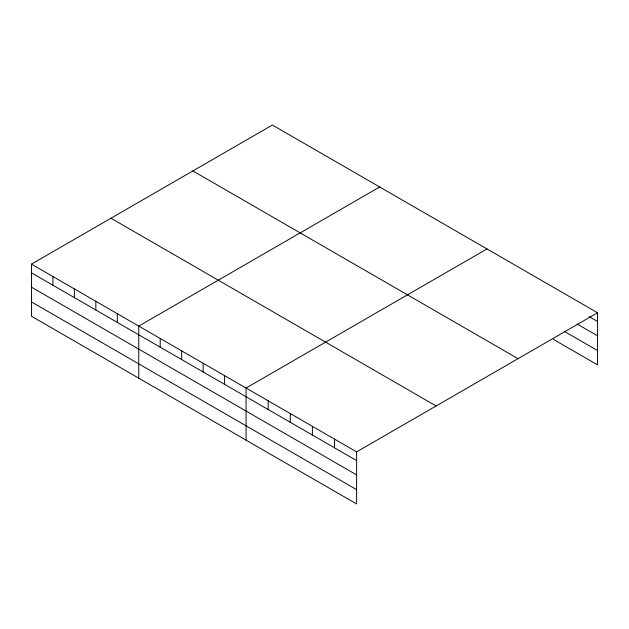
<?xml version="1.0" encoding="UTF-8"?>
<svg xmlns="http://www.w3.org/2000/svg" width="629" height="629" viewBox="0 0 629 629"><rect width="100%" height="100%" fill="white"/><g stroke="black" fill="none" stroke-linecap="round" stroke-linejoin="round"><path stroke-width="0.94" d="M31.45 264.133L356.619 451.874L356.619 503.963L31.45 316.23L31.45 264.133L272.381 125.037L597.55 312.77L597.55 364.867L553.323 339.33M379.688 186.986L138.757 326.089L138.757 378.178M486.995 248.942L246.065 388.038L246.065 440.135M356.619 451.874L597.55 312.77M589.043 316.568L597.55 321.482M577.139 324.014L597.55 335.8M564.386 331.397L597.55 350.55M192.875 170.939L518.044 358.672M110.956 218.232L436.125 405.964M31.45 272.844L356.619 460.577M31.45 287.162L356.619 474.895M31.45 301.912L356.619 489.645M334.51 439.105L334.51 447.817M312.393 426.336L312.393 435.048M290.284 413.575L290.284 422.279M268.174 400.807L268.174 409.518M224.6 375.647L224.6 384.358M203.143 363.255L203.143 371.967M181.679 350.872L181.679 359.576M160.214 338.481L160.214 347.184M117.293 313.698L117.293 322.41M95.836 301.307L95.836 310.018M74.371 288.915L74.371 297.627M52.915 276.524L52.915 285.236"/></g></svg>
